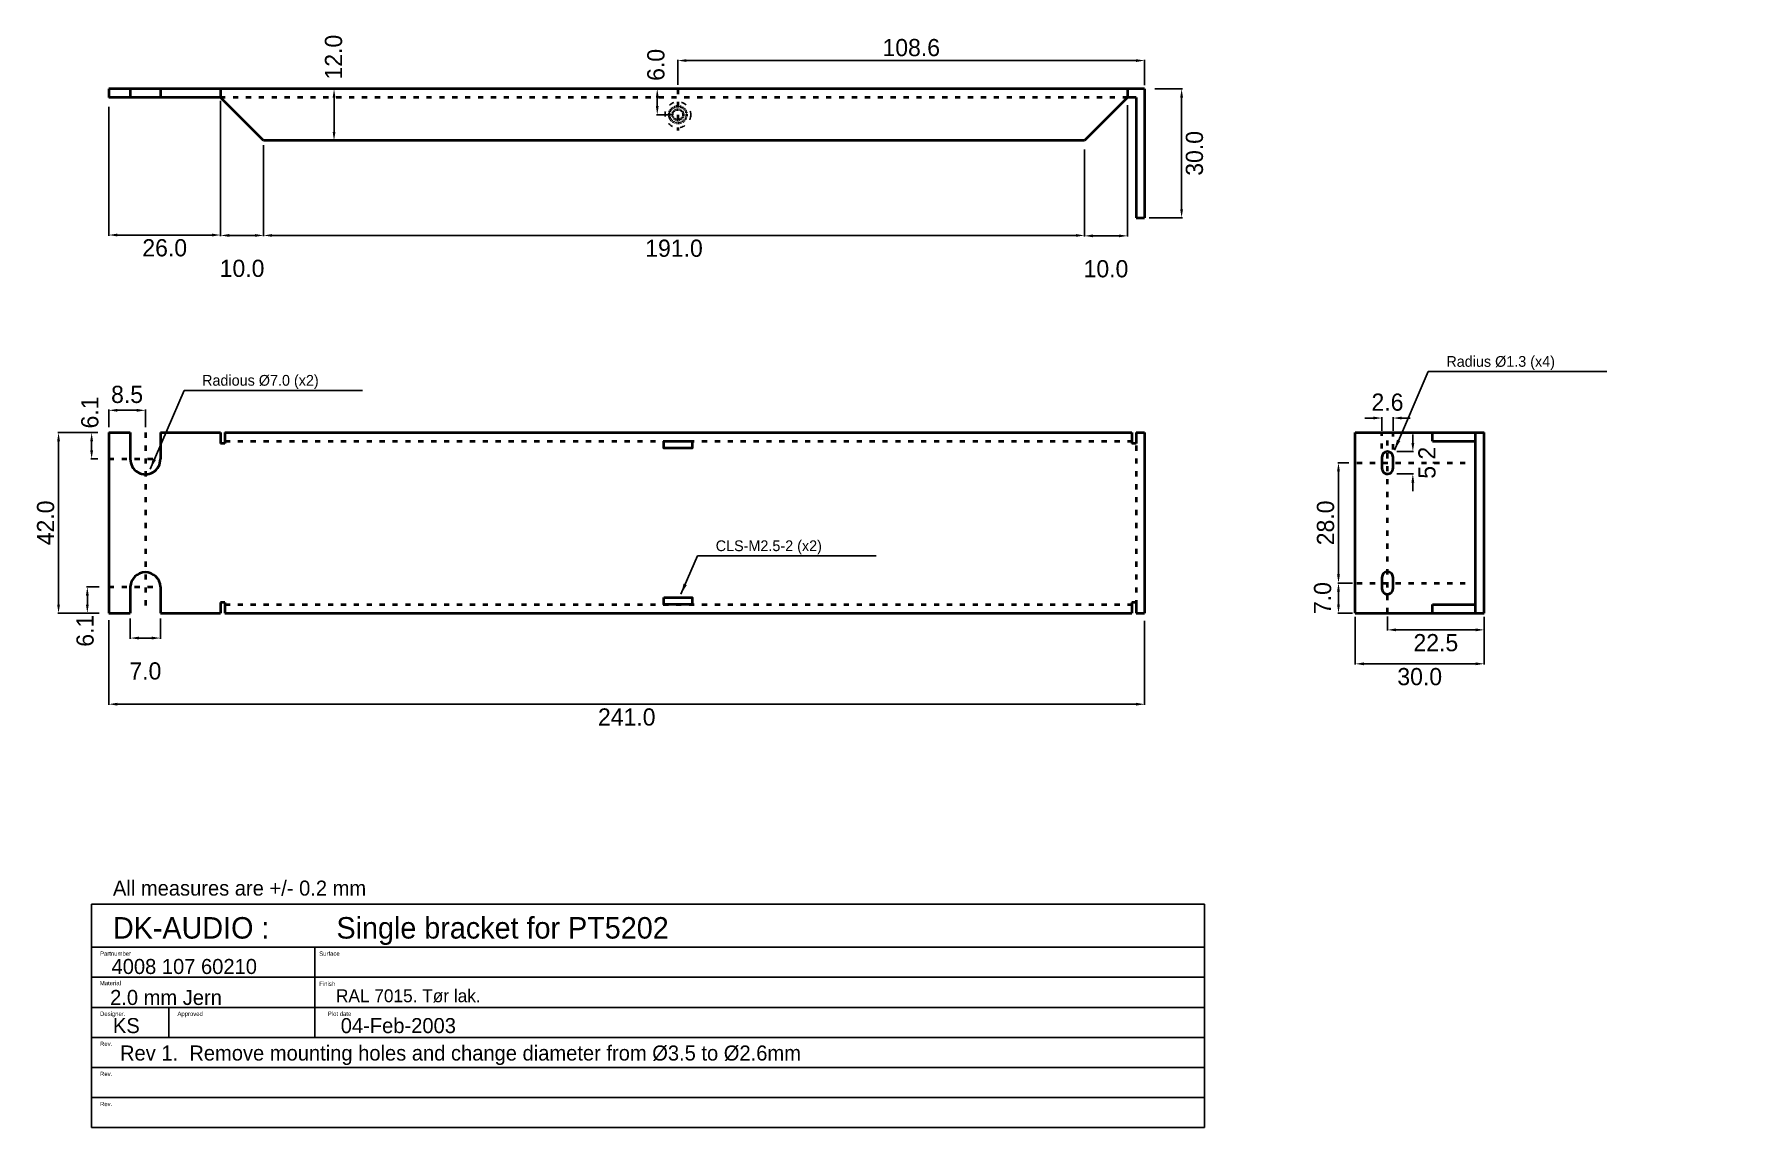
# Model space of a CAD drawing. Header units: millimetres. Extents: x 49 to 448, y -10 to 245.
import ezdxf

# ---------------------------------------------------------------- set-up
doc = ezdxf.new("R2010")
doc.units = ezdxf.units.MM
doc.header["$MEASUREMENT"] = 0
doc.linetypes.add('ACAD_ISO03W100', pattern=[30, 12, -18])
doc.linetypes.add('HIDDEN', pattern=[0.375, 0.25, -0.125])
doc.layers.add('kabinet', color=4, linetype='Continuous', lineweight=40)
for name, color, linetype in [('kabinet_dim', 7, 'Continuous'), ('kabinet_head', 2, 'Continuous'), ('PEM ring', 4, 'HIDDEN')]:
    doc.layers.add(name, color=color, linetype=linetype)
doc.dimstyles.new('DK-audio', dxfattribs={"dimtxt": 4, "dimasz": 2, "dimexe": 0.18, "dimexo": 0.0625, "dimgap": 1, "dimtad": 2, "dimdec": 1, "dimzin": 0, "dimdsep": 46, "dimtxsty": 'Standard', "dimcen": 5, "dimadec": 1, "dimazin": 0, "dimtfac": 1, "dimtdec": 1, "dimtofl": 0, "dimtmove": 2, "dimatfit": 3, "dimfxl": 0, "dimtolj": 1, "dimtzin": 0, "dimarcsym": 0})
doc.dimstyles.new('ISO-25', dxfattribs={"dimtxt": 2.5, "dimasz": 2.5, "dimexe": 1.25, "dimexo": 0.625, "dimtad": 1, "dimtxsty": 'Standard', "dimcen": 2.5, "dimadec": 0, "dimazin": 0, "dimtfac": 1, "dimtmove": 0, "dimatfit": 3, "dimfxl": 0, "dimarcsym": 0})

# ---------------------------------------------------------------- blocks, each defined once
blk = doc.blocks.new('*D22')
at = {"layer": 'DEFPOINTS', "color": 0, "linetype": 'Continuous', "ltscale": 0.1}
for p in [(66, 108.4), (307, 108.3), (307, 88.8)]:
    blk.add_point(p, dxfattribs=at)
at = {"layer": 'kabinet_dim', "color": 0, "linetype": 'Continuous', "lineweight": -2, "ltscale": 0.1}
for p, q in [((66, 108.34), (66, 88.62)), ((307, 108.24), (307, 88.62)), ((68, 88.8), (305, 88.8))]:
    blk.add_line(p, q, dxfattribs=at)
at = {"layer": 'kabinet_dim', "color": 0, "linetype": 'Continuous', "ltscale": 0.1}
for points in [[(68, 89.13), (68, 88.47), (66, 88.8)], [(305, 89.13), (305, 88.47), (307, 88.8)]]:
    blk.add_solid(points, dxfattribs=at)
at = {"layer": 'kabinet_dim', "color": 0, "linetype": 'Continuous', "ltscale": 0.1, "insert": (186.5, 85.8), "char_height": 4, "attachment_point": 5}
blk.add_mtext('\\A1;241.0', dxfattribs=at)
blk = doc.blocks.new('*D23')
at = {"layer": 'DEFPOINTS', "color": 0, "linetype": 'Continuous', "ltscale": 0.1}
for p in [(71, 108.8), (78, 108.8), (78, 104.2)]:
    blk.add_point(p, dxfattribs=at)
at = {"layer": 'kabinet_dim', "color": 0, "linetype": 'Continuous', "lineweight": -2, "ltscale": 0.1}
for p, q in [((71, 108.74), (71, 104.02)), ((78, 108.74), (78, 104.02)), ((73, 104.2), (76, 104.2))]:
    blk.add_line(p, q, dxfattribs=at)
at = {"layer": 'kabinet_dim', "color": 0, "linetype": 'Continuous', "ltscale": 0.1}
for points in [[(73, 104.53), (73, 103.87), (71, 104.2)], [(76, 104.53), (76, 103.87), (78, 104.2)]]:
    blk.add_solid(points, dxfattribs=at)
at = {"layer": 'kabinet_dim', "color": 0, "linetype": 'Continuous', "ltscale": 0.1, "insert": (74.5, 96.52), "char_height": 4, "attachment_point": 5}
blk.add_mtext('\\A1;7.0', dxfattribs=at)
blk = doc.blocks.new('*D24')
at = {"layer": 'DEFPOINTS', "color": 0, "linetype": 'Continuous', "ltscale": 0.1}
for p in [(61, 116.1), (63.8, 116.1), (63.8, 110)]:
    blk.add_point(p, dxfattribs=at)
at = {"layer": 'kabinet_dim', "color": 0, "linetype": 'Continuous', "lineweight": -2, "ltscale": 0.1}
for p, q in [((63.74, 116.1), (60.82, 116.1)), ((61, 112), (61, 114.1)), ((63.74, 110), (60.82, 110))]:
    blk.add_line(p, q, dxfattribs=at)
at = {"layer": 'kabinet_dim', "color": 0, "linetype": 'Continuous', "ltscale": 0.1}
for points in [[(60.67, 114.1), (61.33, 114.1), (61, 116.1)], [(60.67, 112), (61.33, 112), (61, 110)]]:
    blk.add_solid(points, dxfattribs=at)
at = {"layer": 'kabinet_dim', "color": 0, "linetype": 'Continuous', "ltscale": 0.1, "insert": (60.5, 105.9), "char_height": 4, "attachment_point": 5, "rotation": 90}
blk.add_mtext('\\A1;6.1', dxfattribs=at)
blk = doc.blocks.new('*D25')
at = {"layer": 'DEFPOINTS', "color": 0, "linetype": 'Continuous', "ltscale": 0.1}
for p in [(63.5, 152), (62, 145.9), (63.5, 145.9)]:
    blk.add_point(p, dxfattribs=at)
at = {"layer": 'kabinet_dim', "color": 0, "linetype": 'Continuous', "lineweight": -2, "ltscale": 0.1}
for p, q in [((63.44, 152), (61.82, 152)), ((62, 150), (62, 147.9)), ((63.44, 145.9), (61.82, 145.9))]:
    blk.add_line(p, q, dxfattribs=at)
at = {"layer": 'kabinet_dim', "color": 0, "linetype": 'Continuous', "ltscale": 0.1}
for points in [[(61.67, 150), (62.33, 150), (62, 152)], [(61.67, 147.9), (62.33, 147.9), (62, 145.9)]]:
    blk.add_solid(points, dxfattribs=at)
at = {"layer": 'kabinet_dim', "color": 0, "linetype": 'Continuous', "ltscale": 0.1, "insert": (61.6, 156.7), "char_height": 4, "attachment_point": 5, "rotation": 90}
blk.add_mtext('\\A1;6.1', dxfattribs=at)
blk = doc.blocks.new('*D26')
at = {"layer": 'DEFPOINTS', "color": 0, "linetype": 'Continuous', "ltscale": 0.1}
for p in [(74.5, 157.2), (66, 153.2), (74.5, 153.2)]:
    blk.add_point(p, dxfattribs=at)
at = {"layer": 'kabinet_dim', "color": 0, "linetype": 'Continuous', "lineweight": -2, "ltscale": 0.1}
for p, q in [((66, 153.26), (66, 157.38)), ((68, 157.2), (72.5, 157.2)), ((74.5, 153.26), (74.5, 157.38))]:
    blk.add_line(p, q, dxfattribs=at)
at = {"layer": 'kabinet_dim', "color": 0, "linetype": 'Continuous', "ltscale": 0.1}
for points in [[(68, 157.53), (68, 156.87), (66, 157.2)], [(72.5, 157.53), (72.5, 156.87), (74.5, 157.2)]]:
    blk.add_solid(points, dxfattribs=at)
at = {"layer": 'kabinet_dim', "color": 0, "linetype": 'Continuous', "ltscale": 0.1, "insert": (70.25, 160.88), "char_height": 4, "attachment_point": 5}
blk.add_mtext('\\A1;8.5', dxfattribs=at)
blk = doc.blocks.new('*D27')
at = {"layer": 'DEFPOINTS', "color": 0, "linetype": 'Continuous', "ltscale": 0.1}
for p in [(356, 109.2), (386, 109.2), (386, 98.2)]:
    blk.add_point(p, dxfattribs=at)
at = {"layer": 'kabinet_dim', "color": 0, "linetype": 'Continuous', "lineweight": -2, "ltscale": 0.1}
for p, q in [((356, 109.14), (356, 98.02)), ((386, 109.14), (386, 98.02)), ((358, 98.2), (384, 98.2))]:
    blk.add_line(p, q, dxfattribs=at)
at = {"layer": 'kabinet_dim', "color": 0, "linetype": 'Continuous', "ltscale": 0.1}
for points in [[(358, 98.53), (358, 97.87), (356, 98.2)], [(384, 98.53), (384, 97.87), (386, 98.2)]]:
    blk.add_solid(points, dxfattribs=at)
at = {"layer": 'kabinet_dim', "color": 0, "linetype": 'Continuous', "ltscale": 0.1, "insert": (371, 95.2), "char_height": 4, "attachment_point": 5}
blk.add_mtext('\\A1;30.0', dxfattribs=at)
blk = doc.blocks.new('*D29')
at = {"layer": 'DEFPOINTS', "color": 0, "linetype": 'Continuous', "ltscale": 0.1}
for p in [(363.5, 109.3), (386, 109), (363.5, 106.1)]:
    blk.add_point(p, dxfattribs=at)
at = {"layer": 'kabinet_dim', "color": 0, "linetype": 'Continuous', "lineweight": -2, "ltscale": 0.1}
for p, q in [((363.5, 109.24), (363.5, 105.92)), ((386, 108.94), (386, 105.92)), ((384, 106.1), (365.5, 106.1))]:
    blk.add_line(p, q, dxfattribs=at)
at = {"layer": 'kabinet_dim', "color": 0, "linetype": 'Continuous', "ltscale": 0.1}
for points in [[(365.5, 106.43), (365.5, 105.77), (363.5, 106.1)], [(384, 106.43), (384, 105.77), (386, 106.1)]]:
    blk.add_solid(points, dxfattribs=at)
at = {"layer": 'kabinet_dim', "color": 0, "linetype": 'Continuous', "ltscale": 0.1, "insert": (374.75, 103.1), "char_height": 4, "attachment_point": 5}
blk.add_mtext('\\A1;22.5', dxfattribs=at)
blk = doc.blocks.new('*D30')
at = {"layer": 'DEFPOINTS', "color": 0, "linetype": 'Continuous', "ltscale": 0.1}
for p in [(365.6, 147.6), (365.6, 142.4), (369.4, 142.4)]:
    blk.add_point(p, dxfattribs=at)
at = {"layer": 'kabinet_dim', "color": 0, "linetype": 'Continuous', "lineweight": -2, "ltscale": 0.1}
for p, q in [((369.4, 149.6), (369.4, 151.6)), ((365.66, 147.6), (369.58, 147.6)), ((365.66, 142.4), (369.58, 142.4)), ((369.4, 140.4), (369.4, 138.4))]:
    blk.add_line(p, q, dxfattribs=at)
at = {"layer": 'kabinet_dim', "color": 0, "linetype": 'Continuous', "ltscale": 0.1}
for points in [[(369.07, 149.6), (369.73, 149.6), (369.4, 147.6)], [(369.07, 140.4), (369.73, 140.4), (369.4, 142.4)]]:
    blk.add_solid(points, dxfattribs=at)
at = {"layer": 'kabinet_dim', "color": 0, "linetype": 'Continuous', "ltscale": 0.1, "insert": (372.7, 145), "char_height": 4, "attachment_point": 5, "rotation": 90}
blk.add_mtext('\\A1;5.2', dxfattribs=at)
blk = doc.blocks.new('*D31')
at = {"layer": 'DEFPOINTS', "color": 0, "linetype": 'Continuous', "ltscale": 0.1}
for p in [(352.1, 117), (355.4, 117), (355.4, 110)]:
    blk.add_point(p, dxfattribs=at)
at = {"layer": 'kabinet_dim', "color": 0, "linetype": 'Continuous', "lineweight": -2, "ltscale": 0.1}
for p, q in [((355.34, 117), (351.92, 117)), ((352.1, 112), (352.1, 115)), ((355.34, 110), (351.92, 110))]:
    blk.add_line(p, q, dxfattribs=at)
at = {"layer": 'kabinet_dim', "color": 0, "linetype": 'Continuous', "ltscale": 0.1}
for points in [[(351.77, 115), (352.43, 115), (352.1, 117)], [(351.77, 112), (352.43, 112), (352.1, 110)]]:
    blk.add_solid(points, dxfattribs=at)
at = {"layer": 'kabinet_dim', "color": 0, "linetype": 'Continuous', "ltscale": 0.1, "insert": (348.42, 113.5), "char_height": 4, "attachment_point": 5, "rotation": 90}
blk.add_mtext('\\A1;7.0', dxfattribs=at)
blk = doc.blocks.new('*D32')
at = {"layer": 'DEFPOINTS', "color": 0, "linetype": 'Continuous', "ltscale": 0.1}
for p in [(352.1, 145), (354.6, 145), (354.6, 117)]:
    blk.add_point(p, dxfattribs=at)
at = {"layer": 'kabinet_dim', "color": 0, "linetype": 'Continuous', "lineweight": -2, "ltscale": 0.1}
for p, q in [((354.54, 145), (351.92, 145)), ((352.1, 119), (352.1, 143)), ((354.54, 117), (351.92, 117))]:
    blk.add_line(p, q, dxfattribs=at)
at = {"layer": 'kabinet_dim', "color": 0, "linetype": 'Continuous', "ltscale": 0.1}
for points in [[(351.77, 143), (352.43, 143), (352.1, 145)], [(351.77, 119), (352.43, 119), (352.1, 117)]]:
    blk.add_solid(points, dxfattribs=at)
at = {"layer": 'kabinet_dim', "color": 0, "linetype": 'Continuous', "ltscale": 0.1, "insert": (349.1, 131), "char_height": 4, "attachment_point": 5, "rotation": 90}
blk.add_mtext('\\A1;28.0', dxfattribs=at)
blk = doc.blocks.new('*D36')
at = {"layer": 'DEFPOINTS', "color": 0, "linetype": 'Continuous', "ltscale": 0.1}
for p in [(309.3, 232), (308, 202), (315.6, 202)]:
    blk.add_point(p, dxfattribs=at)
at = {"layer": 'kabinet_dim', "color": 0, "linetype": 'Continuous', "lineweight": -2, "ltscale": 0.1}
for p, q in [((309.36, 232), (315.78, 232)), ((315.6, 230), (315.6, 204)), ((308.06, 202), (315.78, 202))]:
    blk.add_line(p, q, dxfattribs=at)
at = {"layer": 'kabinet_dim', "color": 0, "linetype": 'Continuous', "ltscale": 0.1}
for points in [[(315.27, 230), (315.93, 230), (315.6, 232)], [(315.27, 204), (315.93, 204), (315.6, 202)]]:
    blk.add_solid(points, dxfattribs=at)
at = {"layer": 'kabinet_dim', "color": 0, "linetype": 'Continuous', "ltscale": 0.1, "insert": (318.6, 217), "char_height": 4, "attachment_point": 5, "rotation": 90}
blk.add_mtext('\\A1;30.0', dxfattribs=at)
blk = doc.blocks.new('*D37')
at = {"layer": 'DEFPOINTS', "color": 0, "linetype": 'Continuous', "ltscale": 0.1}
for p in [(303, 228.3), (293, 218), (293, 197.8)]:
    blk.add_point(p, dxfattribs=at)
at = {"layer": 'kabinet_dim', "color": 0, "linetype": 'Continuous', "lineweight": -2, "ltscale": 0.1}
for p, q in [((303, 228.24), (303, 197.62)), ((293, 217.94), (293, 197.62)), ((301, 197.8), (295, 197.8))]:
    blk.add_line(p, q, dxfattribs=at)
at = {"layer": 'kabinet_dim', "color": 0, "linetype": 'Continuous', "ltscale": 0.1}
for points in [[(295, 198.13), (295, 197.47), (293, 197.8)], [(301, 198.13), (301, 197.47), (303, 197.8)]]:
    blk.add_solid(points, dxfattribs=at)
at = {"layer": 'kabinet_dim', "color": 0, "linetype": 'Continuous', "ltscale": 0.1, "insert": (298, 190.12), "char_height": 4, "attachment_point": 5}
blk.add_mtext('\\A1;10.0', dxfattribs=at)
blk = doc.blocks.new('*D38')
at = {"layer": 'DEFPOINTS', "color": 0, "linetype": 'Continuous', "ltscale": 0.1}
for p in [(102, 217), (293, 217), (102, 197.9)]:
    blk.add_point(p, dxfattribs=at)
at = {"layer": 'kabinet_dim', "color": 0, "linetype": 'Continuous', "lineweight": -2, "ltscale": 0.1}
for p, q in [((102, 216.94), (102, 197.72)), ((293, 216.94), (293, 197.72)), ((291, 197.9), (104, 197.9))]:
    blk.add_line(p, q, dxfattribs=at)
at = {"layer": 'kabinet_dim', "color": 0, "linetype": 'Continuous', "ltscale": 0.1}
for points in [[(104, 198.23), (104, 197.57), (102, 197.9)], [(291, 198.23), (291, 197.57), (293, 197.9)]]:
    blk.add_solid(points, dxfattribs=at)
at = {"layer": 'kabinet_dim', "color": 0, "linetype": 'Continuous', "ltscale": 0.1, "insert": (197.5, 194.9), "char_height": 4, "attachment_point": 5}
blk.add_mtext('\\A1;191.0', dxfattribs=at)
blk = doc.blocks.new('*D39')
at = {"layer": 'DEFPOINTS', "color": 0, "linetype": 'Continuous', "ltscale": 0.1}
for p in [(92, 229.3), (102, 219), (102, 197.9)]:
    blk.add_point(p, dxfattribs=at)
at = {"layer": 'kabinet_dim', "color": 0, "linetype": 'Continuous', "lineweight": -2, "ltscale": 0.1}
for p, q in [((92, 229.24), (92, 197.72)), ((102, 218.94), (102, 197.72)), ((94, 197.9), (100, 197.9))]:
    blk.add_line(p, q, dxfattribs=at)
at = {"layer": 'kabinet_dim', "color": 0, "linetype": 'Continuous', "ltscale": 0.1}
for points in [[(94, 198.23), (94, 197.57), (92, 197.9)], [(100, 198.23), (100, 197.57), (102, 197.9)]]:
    blk.add_solid(points, dxfattribs=at)
at = {"layer": 'kabinet_dim', "color": 0, "linetype": 'Continuous', "ltscale": 0.1, "insert": (97, 190.22), "char_height": 4, "attachment_point": 5}
blk.add_mtext('\\A1;10.0', dxfattribs=at)
blk = doc.blocks.new('*D40')
at = {"layer": 'DEFPOINTS', "color": 0, "linetype": 'Continuous', "ltscale": 0.1}
for p in [(66, 227.9), (92, 227.9), (92, 198)]:
    blk.add_point(p, dxfattribs=at)
at = {"layer": 'kabinet_dim', "color": 0, "linetype": 'Continuous', "lineweight": -2, "ltscale": 0.1}
for p, q in [((66, 227.84), (66, 197.82)), ((92, 227.84), (92, 197.82)), ((68, 198), (90, 198))]:
    blk.add_line(p, q, dxfattribs=at)
at = {"layer": 'kabinet_dim', "color": 0, "linetype": 'Continuous', "ltscale": 0.1}
for points in [[(68, 198.33), (68, 197.67), (66, 198)], [(90, 198.33), (90, 197.67), (92, 198)]]:
    blk.add_solid(points, dxfattribs=at)
at = {"layer": 'kabinet_dim', "color": 0, "linetype": 'Continuous', "ltscale": 0.1, "insert": (79, 195), "char_height": 4, "attachment_point": 5}
blk.add_mtext('\\A1;26.0', dxfattribs=at)
blk = doc.blocks.new('*D41')
at = {"layer": 'DEFPOINTS', "color": 0, "linetype": 'Continuous', "ltscale": 0.1}
for p in [(115.8, 232), (115.8, 220), (118.4, 220)]:
    blk.add_point(p, dxfattribs=at)
at = {"layer": 'kabinet_dim', "color": 0, "linetype": 'Continuous', "lineweight": -2, "ltscale": 0.1}
for p, q in [((115.86, 232), (118.58, 232)), ((118.4, 230), (118.4, 222)), ((115.86, 220), (118.58, 220))]:
    blk.add_line(p, q, dxfattribs=at)
at = {"layer": 'kabinet_dim', "color": 0, "linetype": 'Continuous', "ltscale": 0.1}
for points in [[(118.07, 230), (118.73, 230), (118.4, 232)], [(118.07, 222), (118.73, 222), (118.4, 220)]]:
    blk.add_solid(points, dxfattribs=at)
at = {"layer": 'kabinet_dim', "color": 0, "linetype": 'Continuous', "ltscale": 0.1, "insert": (118.3, 239.4), "char_height": 4, "attachment_point": 5, "rotation": 90}
blk.add_mtext('\\A1;12.0', dxfattribs=at)
blk = doc.blocks.new('*D42')
at = {"layer": 'DEFPOINTS', "color": 0, "linetype": 'Continuous', "ltscale": 0.1}
for p in [(198.4, 238.6), (198.4, 232.9), (307, 232.8)]:
    blk.add_point(p, dxfattribs=at)
at = {"layer": 'kabinet_dim', "color": 0, "linetype": 'Continuous', "lineweight": -2, "ltscale": 0.1}
for p, q in [((198.4, 232.96), (198.4, 238.78)), ((305, 238.6), (200.4, 238.6)), ((307, 232.86), (307, 238.78))]:
    blk.add_line(p, q, dxfattribs=at)
at = {"layer": 'kabinet_dim', "color": 0, "linetype": 'Continuous', "ltscale": 0.1}
for points in [[(200.4, 238.93), (200.4, 238.27), (198.4, 238.6)], [(305, 238.93), (305, 238.27), (307, 238.6)]]:
    blk.add_solid(points, dxfattribs=at)
at = {"layer": 'kabinet_dim', "color": 0, "linetype": 'Continuous', "ltscale": 0.1, "insert": (252.7, 241.6), "char_height": 4, "attachment_point": 5}
blk.add_mtext('\\A1;108.6', dxfattribs=at)
blk = doc.blocks.new('*D43')
at = {"layer": 'DEFPOINTS', "color": 0, "linetype": 'Continuous', "ltscale": 0.1}
for p in [(197.1, 232), (193.6, 226), (197.4, 226)]:
    blk.add_point(p, dxfattribs=at)
at = {"layer": 'kabinet_dim', "color": 0, "linetype": 'Continuous', "lineweight": -2, "ltscale": 0.1}
for p, q in [((197.04, 232), (193.42, 232)), ((193.6, 230), (193.6, 228)), ((197.34, 226), (193.42, 226))]:
    blk.add_line(p, q, dxfattribs=at)
at = {"layer": 'kabinet_dim', "color": 0, "linetype": 'Continuous', "ltscale": 0.1}
for points in [[(193.27, 230), (193.93, 230), (193.6, 232)], [(193.27, 228), (193.93, 228), (193.6, 226)]]:
    blk.add_solid(points, dxfattribs=at)
at = {"layer": 'kabinet_dim', "color": 0, "linetype": 'Continuous', "ltscale": 0.1, "insert": (193.3, 237.6), "char_height": 4, "attachment_point": 5, "rotation": 90}
blk.add_mtext('\\A1;6.0', dxfattribs=at)
blk = doc.blocks.new('*D44')
at = {"layer": 'DEFPOINTS', "color": 0, "linetype": 'Continuous', "ltscale": 0.1}
for p in [(63.1, 152), (54.3, 110), (63.1, 110)]:
    blk.add_point(p, dxfattribs=at)
at = {"layer": 'kabinet_dim', "color": 0, "linetype": 'Continuous', "lineweight": -2, "ltscale": 0.1}
for p, q in [((63.04, 152), (54.12, 152)), ((54.3, 150), (54.3, 112)), ((63.04, 110), (54.12, 110))]:
    blk.add_line(p, q, dxfattribs=at)
at = {"layer": 'kabinet_dim', "color": 0, "linetype": 'Continuous', "ltscale": 0.1}
for points in [[(53.97, 150), (54.63, 150), (54.3, 152)], [(53.97, 112), (54.63, 112), (54.3, 110)]]:
    blk.add_solid(points, dxfattribs=at)
at = {"layer": 'kabinet_dim', "color": 0, "linetype": 'Continuous', "ltscale": 0.1, "insert": (51.3, 131), "char_height": 4, "attachment_point": 5, "rotation": 90}
blk.add_mtext('\\A1;42.0', dxfattribs=at)
blk = doc.blocks.new('*D47')
at = {"layer": 'DEFPOINTS', "color": 0, "linetype": 'Continuous', "ltscale": 0.1}
for p in [(362.2, 152.4), (364.8, 155.4), (364.8, 152.4)]:
    blk.add_point(p, dxfattribs=at)
at = {"layer": 'kabinet_dim', "color": 0, "linetype": 'Continuous', "lineweight": -2, "ltscale": 0.1}
for p, q in [((360.2, 155.4), (358.2, 155.4)), ((362.2, 152.46), (362.2, 155.58)), ((364.8, 152.46), (364.8, 155.58)), ((366.8, 155.4), (368.8, 155.4))]:
    blk.add_line(p, q, dxfattribs=at)
at = {"layer": 'kabinet_dim', "color": 0, "linetype": 'Continuous', "ltscale": 0.1}
for points in [[(360.2, 155.73), (360.2, 155.07), (362.2, 155.4)], [(366.8, 155.73), (366.8, 155.07), (364.8, 155.4)]]:
    blk.add_solid(points, dxfattribs=at)
at = {"layer": 'kabinet_dim', "color": 0, "linetype": 'Continuous', "ltscale": 0.1, "insert": (363.5, 159.08), "char_height": 4, "attachment_point": 5}
blk.add_mtext('\\A1;2.6', dxfattribs=at)

msp = doc.modelspace()

# ---------------------------------------------------------------- linework, layer by layer
at = {"layer": 'kabinet', "linetype": 'Continuous', "ltscale": 0.1}
for p, q in [((66, 232), (66, 230)), ((307, 232), (66, 232)), ((71, 232), (71, 230)), ((78, 232), (78, 230)), ((92, 232), (92, 230)), ((303, 232), (303, 230)), ((307, 232), (307, 202)), ((92, 230), (66, 230)), ((102, 220), (92, 230)), ((303, 230), (293, 220)), ((305, 230), (303, 230)), ((305, 230), (305, 202)), ((293, 220), (102, 220)), ((305, 202), (307, 202)), ((66, 152), (71, 152)), ((66, 152), (66, 110)), ((71, 152), (71, 145.9)), ((78, 152), (78, 145.9)), ((78, 152), (90, 152)), ((78, 152), (92, 152)), ((92, 152), (92, 149.5)), ((93, 152), (93, 149.5)), ((93, 152), (304, 152)), ((304, 152), (304, 149.5)), ((305, 152), (305, 149.5)), ((305, 152), (307, 152)), ((307, 152), (307, 110)), ((356, 110), (356, 152)), ((356, 152), (386, 152)), ((374, 150), (374, 152)), ((384, 110), (384, 152)), ((386, 110), (386, 152)), ((93, 149.5), (92, 149.5)), ((305, 149.5), (304, 149.5)), ((374, 150), (384, 150)), ((362.2, 146.3), (362.2, 143.7)), ((364.8, 143.7), (364.8, 146.3)), ((71, 116.1), (71, 110)), ((78, 116.1), (78, 110)), ((362.2, 118.3), (362.2, 115.7)), ((364.8, 115.7), (364.8, 118.3)), ((93, 112.5), (92, 112.5)), ((92, 112.5), (92, 110)), ((93, 112.5), (93, 110)), ((304, 112.5), (304, 110)), ((305, 112.5), (304, 112.5)), ((305, 112.5), (305, 110)), ((374, 110), (374, 112)), ((374, 112), (384, 112)), ((66, 110), (71, 110)), ((78, 110), (92, 110)), ((93, 110), (304, 110)), ((305, 110), (307, 110)), ((356, 110), (386, 110))]:
    msp.add_line(p, q, dxfattribs=at)
at = {"layer": 'kabinet', "linetype": 'ACAD_ISO03W100', "ltscale": 0.1}
for p, q in [((198.4, 232), (198.4, 222.3)), ((303.1, 230), (66, 230)), ((74.5, 152), (74.5, 110)), ((305, 152), (305, 110)), ((362.2, 148.3), (362.2, 152)), ((363.5, 110), (363.5, 152)), ((364.8, 148.1), (364.8, 152)), ((93, 150), (304, 150)), ((66, 145.9), (76.7, 145.9)), ((356.4, 145), (382, 145)), ((66, 116.1), (77.2, 116.1)), ((356.4, 117), (382, 117)), ((93, 112), (304, 112))]:
    msp.add_line(p, q, dxfattribs=at)
at = {"layer": 'kabinet', "linetype": 'Continuous', "ltscale": 0.1}
for points in [[(195.1, 150), (201.7, 150), (201.7, 148.4), (195.1, 148.4)], [(195.1, 113.6), (201.7, 113.6), (201.7, 112), (195.1, 112)]]:
    msp.add_lwpolyline(points, close=True, dxfattribs=at)
at = {"layer": 'kabinet', "linetype": 'HIDDEN', "ltscale": 0.1}
for radius in [2, 1.25]:
    msp.add_circle((198.4, 226), radius, dxfattribs=at)
at = {"layer": 'kabinet', "linetype": 'Continuous', "ltscale": 0.1}
for centre, radius, start, end in [((74.5, 145.8), 3.5, 178.375, 1.6257), ((363.5, 146.3), 1.3, 0, 180), ((363.5, 143.7), 1.3, 180, 4.3987), ((74.5, 116), 3.5, 1.6759, 178.3234), ((363.5, 118.3), 1.3, 0, 180), ((363.5, 115.7), 1.3, 180, 4.3987)]:
    msp.add_arc(centre, radius, start, end, dxfattribs=at)
at = {"layer": 'kabinet_head'}
for p, q in [((61.96, -9.75), (61.96, 42.25)), ((61.96, 42.25), (320.92, 42.25)), ((320.92, 42.25), (320.92, -9.75)), ((320.92, -9.75), (61.96, -9.75))]:
    msp.add_line(p, q, dxfattribs=at)
at = {"layer": 'kabinet_head', "color": 2}
for p, q in [((61.96, 32.25), (320.92, 32.25)), ((113.96, 32.25), (113.96, 25.25)), ((61.96, 25.25), (320.92, 25.25)), ((113.96, 25.25), (113.96, 18.25)), ((61.96, 18.25), (320.92, 18.25)), ((79.96, 18.25), (79.96, 11.25)), ((113.96, 18.25), (113.96, 11.25)), ((61.96, 11.25), (320.92, 11.25)), ((61.96, 4.25), (320.92, 4.25)), ((61.96, -2.75), (320.92, -2.75))]:
    msp.add_line(p, q, dxfattribs=at)
at = {"layer": 'PEM ring', "linetype": 'ACAD_ISO03W100', "ltscale": 0.1}
msp.add_circle((198.4, 226), 3, dxfattribs=at)

# ---------------------------------------------------------------- texts
at = {"layer": 'kabinet_dim', "char_height": 2.5, "attachment_point": 4}
for s, insert in [('Radius Ø1.3 (x4)', (377.2, 168.2)), ('Radious Ø7.0 (x2)', (87.7, 163.8)), ('CLS-M2.5-2 (x2)', (207.2, 125.3))]:
    msp.add_mtext(s, dxfattribs=dict(at, insert=insert))
at = {"layer": 'kabinet_head', "color": 2}
for s, p in [('All measures are +/- 0.2 mm', (66.96, 44.25)), ('4008 107 60210', (66.63, 26.01)), ('2.0 mm Jern', (66.3, 18.8)), ('KS', (66.96, 12.25)), ('04-Feb-2003', (119.96, 12.25)), ('Rev 1.  Remove mounting holes and change diameter from Ø3.5 to Ø2.6mm', (68.6, 5.87))]:
    msp.add_text(s, height=3.5, dxfattribs=at).set_placement(p)
at = {"layer": 'kabinet_head'}
for s, height, p in [('DK-AUDIO :', 5, (66.96, 34.25)), ('Single bracket for PT5202', 5, (118.96, 34.25)), ('RAL 7015. Tør lak.', 3, (118.85, 19.44))]:
    msp.add_text(s, height=height, dxfattribs=at).set_placement(p)
at = {"layer": 'kabinet_head', "color": 7}
for s, p in [('Partnumber', (63.96, 30.25)), ('Surface', (114.96, 30.25)), ('Material', (63.9, 23.4)), ('Finish', (114.96, 23.25)), ('Designer.', (63.96, 16.25)), ('Approved', (81.96, 16.25)), ('Plot date', (116.96, 16.25)), ('Rev.', (63.96, 9.25)), ('Rev.', (63.96, 2.25)), ('Rev.', (63.96, -4.75))]:
    msp.add_text(s, height=1, dxfattribs=at).set_placement(p)

# ---------------------------------------------------------------- dimensions: what is measured, and where the dimension line sits
at = {"layer": 'kabinet_dim', "linetype": 'Continuous', "ltscale": 0.1}
for base, p1, p2, picture, middle in [((118.4, 220), (115.8, 232), (115.8, 220), '*D41', (118.3, 239.4)), ((193.6, 226), (197.1, 232), (197.4, 226), '*D43', (193.3, 237.6)), ((62, 145.9), (63.5, 152), (63.5, 145.9), '*D25', (61.6, 156.7)), ((369.4, 142.4), (365.6, 147.6), (365.6, 142.4), '*D30', (372.7, 145)), ((61, 116.1), (63.8, 110), (63.8, 116.1), '*D24', (60.5, 105.9))]:
    dim = msp.add_linear_dim(base=base, p1=p1, p2=p2, angle=90, dimstyle='DK-audio', dxfattribs=at)
    dim.commit()
    dim.dimension.update_dxf_attribs({"geometry": picture, "text_midpoint": middle, "dimtype": 160})
for base, p1, p2, picture, middle in [((198.4, 238.6), (307, 232.8), (198.4, 232.9), '*D42', (252.7, 241.6)), ((102, 197.9), (92, 229.3), (102, 219), '*D39', (97, 190.22)), ((293, 197.8), (303, 228.3), (293, 218), '*D37', (298, 190.12)), ((102, 197.9), (293, 217), (102, 217), '*D38', (197.5, 194.9)), ((74.5, 157.2), (66, 153.2), (74.5, 153.2), '*D26', (70.25, 160.88)), ((364.8, 155.4), (362.2, 152.4), (364.8, 152.4), '*D47', (363.5, 159.08)), ((307, 88.8), (66, 108.4), (307, 108.3), '*D22', (186.5, 85.8)), ((78, 104.2), (71, 108.8), (78, 108.8), '*D23', (74.5, 96.52)), ((386, 98.2), (356, 109.2), (386, 109.2), '*D27', (371, 95.2)), ((363.5, 106.1), (386, 109), (363.5, 109.3), '*D29', (374.75, 103.1))]:
    dim = msp.add_linear_dim(base=base, p1=p1, p2=p2, dimstyle='DK-audio', dxfattribs=at)
    dim.commit()
    dim.dimension.update_dxf_attribs({"geometry": picture, "text_midpoint": middle})
for base, p1, p2, picture, middle in [((315.6, 202), (309.3, 232), (308, 202), '*D36', (318.6, 217)), ((54.3, 110), (63.1, 152), (63.1, 110), '*D44', (51.3, 131)), ((352.1, 145), (354.6, 117), (354.6, 145), '*D32', (349.1, 131)), ((352.1, 117), (355.4, 110), (355.4, 117), '*D31', (348.42, 113.5))]:
    dim = msp.add_linear_dim(base=base, p1=p1, p2=p2, angle=90, dimstyle='DK-audio', dxfattribs=at)
    dim.commit()
    dim.dimension.update_dxf_attribs({"geometry": picture, "text_midpoint": middle})
dim = msp.add_aligned_dim(p1=(66, 227.9), p2=(92, 227.9), distance=-29.9, dimstyle='DK-audio', dxfattribs=at)
dim.commit()
dim.dimension.update_dxf_attribs({"geometry": '*D40', "text_midpoint": (79, 195)})

# ---------------------------------------------------------------- leaders
at = {"layer": 'kabinet_dim', "annotation_type": 0, "has_hookline": 1, "hookline_direction": 0}
for points, text_width in [([(365.1, 147.9), (373, 166.2), (414.5, 166.2)], 33.33), ([(75.6, 143.5), (83.5, 161.8), (125, 161.8)], 36.25), ([(199.1, 114.4), (203, 123.3), (244.5, 123.3)], 33.33)]:
    msp.add_leader(points, dimstyle='ISO-25', override={"dimgap": 0.625, "dimtad": 0}, dxfattribs=dict(at, text_width=text_width))

doc.saveas('drawing.dxf')
